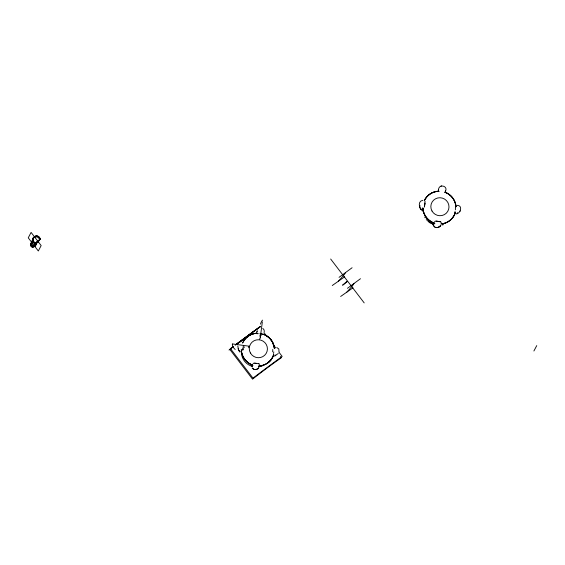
<?xml version="1.0" encoding="UTF-8"?>
<svg xmlns="http://www.w3.org/2000/svg" width="565" height="565" viewBox="0 0 565 565"><rect width="100%" height="100%" fill="white"/><g stroke="black" fill="none" stroke-linecap="round" stroke-linejoin="round"><path stroke-width="0.85" d="M238.204 348.386L238.416 349.777M424.887 203.04L424.647 205.208M264.265 331.86L264.095 329.96L262.781 328.314M455.383 209.862L455.482 206.592M237.794 345.935L238.578 350.095M433.546 224.121L433.595 225.364M260.253 337.905L262.351 321.873M424.696 205.081L424.379 206.896L425.085 201.26M424.831 204.106L424.894 203.633L424.76 204.346M424.668 205.095L424.393 206.938L424.47 206.451M273.509 353.485L273.813 351.875M279.039 351.854L278.799 348.944L276.822 347.539M419.922 205.378L419.774 206.981M445.411 191.373C448.525 185.701 438.546 183.547 438.504 189.868M256.785 332.404L257.322 330.659M438.348 190.398L438.617 189.466M256.934 331.874L257.054 331.478M454.613 213.033L455.079 211.472M445.474 191.224L445.665 190.702M35.531 245.38L35.998 244.779A1.886 1.85 27.8 0 0 36.082 244.179M273.58 355.095C271.518 361.268 265.451 365.809 258.932 366.014M455.15 213.083C453.243 218.733 448.017 223.048 442.113 223.86M272.952 356.649L273.552 355.145M454.514 214.636L455.122 213.139M456.245 213.98C460.433 213.69 463.243 205.349 457.085 205.335M440.785 225.258C440.481 227.568 435.933 227.808 435.883 227.497M457.579 212.687L457.142 213.344M242.795 342.637C245.252 337.199 250.888 333.399 256.856 333.195M424.364 200.624C426.822 195.186 432.451 191.387 438.419 191.182C433.023 191.57 427.811 194.501 425.092 199.24M533.897 351.006L536.75 345.596M35.885 245.055L35.567 245.535M434.549 221.861L435.354 221.12L437.268 221.254M35.976 244.857L36.231 244.327A1.886 1.85 27.8 0 0 36.322 243.727M439.506 226.219L437.741 227.554M243.529 341.253C246.241 336.549 251.432 333.527 256.828 333.251M272.259 357.956C269.547 362.659 264.356 365.675 258.961 365.958M453.829 215.95C451.379 220.159 446.957 223.062 442.155 223.782M253.092 363.669L253.883 363.104L256.164 363.323M459.839 211.487L460.249 210.879M275.819 355.039L274.76 355.957M257.788 368.917L258.876 367.829L256.722 369.475L254.723 369.581M440.008 226.339L440.446 225.823L439.358 226.911M32.028 241.227L32.466 240.796M278.277 353.492L274.682 355.992M338.428 281.193L343.506 275.522A105.33 8.221 -37.5 0 0 345.575 272.535M346.797 292.154L351.882 286.497A105.33 8.277 -37.3 0 0 353.958 283.51M257.576 368.719L255.768 369.63M35.383 245.74L35.291 245.832A5.572 5.481 27.8 0 1 33.759 246.884L33.053 247.067A1.9 1.872 27.8 0 1 32.141 246.947L31.718 246.721A2.408 2.373 27.8 0 1 30.63 244.73A2.691 2.641 27.8 0 1 31.315 242.957L31.619 242.675A4.478 4.4 27.8 0 1 31.944 242.427M38.088 242.124L38.462 241.658A0.932 0.918 27.8 0 0 38.561 241.283L38.54 241.008M31.852 242.223L31.555 242.512A2.691 2.641 27.8 0 0 30.884 244.278A2.408 2.373 27.8 0 0 31.958 246.269L32.382 246.495A1.9 1.872 27.8 0 0 33.293 246.615L33.999 246.432A5.572 5.481 27.8 0 0 35.517 245.372M33.081 239.369L32.488 240.337A3.814 3.75 27.8 0 0 33.01 242.145L33.194 242.456A6.095 5.989 27.8 0 0 33.759 243.155C35.56 244.553 40.221 241.107 39.359 238.995A6.201 6.095 27.8 0 0 38.95 238.402L38.59 237.999A3.814 3.75 27.8 0 0 36.965 237.003L36.386 236.89A2.691 2.641 27.8 0 0 35.284 236.996L34.296 237.491A7.373 7.246 27.8 0 0 33.695 237.943L32.94 238.741A2.691 2.641 27.8 0 0 32.53 239.758L32.509 239.948A3.058 3.009 27.8 0 0 32.565 243.409M36.464 244.052L36.188 244.271A22.36 21.979 27.8 0 1 35.178 245.012L33.766 245.662A1.335 1.314 27.8 0 1 33.342 245.627L32.516 245.189M229.03 350.067L232.448 347.39M235.838 344.763L254.306 331.041M230.012 349.156L231.925 347.687A96.509 7.557 -37.4 0 1 233.204 346.712M37.128 242.908L34.373 244.694A0.932 0.918 27.8 0 1 33.985 244.687L33.081 244.108A4.202 4.132 27.8 0 1 32.523 243.437M38.3 240.824L40.115 239.278L39.84 238.091A6.201 6.095 27.8 0 0 39.423 237.505L39.063 237.095A3.814 3.75 27.8 0 0 37.438 236.106L36.866 235.986A2.691 2.641 27.8 0 0 35.757 236.099L34.769 236.594A7.373 7.246 27.8 0 0 34.168 237.039L33.42 237.837A2.691 2.641 27.8 0 0 33.01 238.854L32.968 239.433A3.814 3.75 27.8 0 0 33.483 241.241L33.674 241.552A6.095 5.989 27.8 0 0 34.239 242.251L35.447 242.809L37.565 241.368M31.824 242.491L30.941 243.148L30.524 244.433L30.63 245.648L31.485 246.771L32.749 247.322L35.468 245.768M230.993 348.238L233.07 346.691M235.146 345.151L259.377 327.149M343.866 284.322L347.284 281.561A9.852 0.77 -37.4 0 0 347.447 281.321L346.43 281.871A10.438 0.819 -37.4 0 0 346.204 282.041L342.56 285.205L343.513 284.583M339.049 277.337L352.094 267.739M347.433 288.312L360.477 278.714M260.034 326.845L258.198 328.166A96.509 7.557 -37.4 0 0 245.189 337.693A96.509 7.557 -37.4 0 0 235.739 344.784M254.949 330.582L260.691 326.542M332.262 285.516L344.586 276.871M340.639 296.477L352.963 287.832M441.533 185.892L441.039 186.04M441.95 224.997L443.603 224.644M422.846 200.342C418.015 200.709 418.644 207.581 421.568 210.025L420.847 209.163M437.338 227.624L436.314 227.575M256.736 333.696L258.389 333.682M252.181 368.02L253.459 369.206L255.359 369.644M436.837 221.19L436.314 221.12M255.274 363.196L254.751 363.133M232.639 343.951L249.116 346.183M437.727 221.318L440.855 221.883L441.307 223.09M437.204 221.24L438.165 221.381M256.115 363.316L258.89 363.761L259.674 364.39M439.563 221.586L440.46 221.748M261.659 333.731L260.041 333.449A16.625 16.343 27.8 0 1 274.364 348.57M258.89 363.761L258.438 363.669M260.119 333.301L261.701 333.654M252.336 368.133L254.299 369.503M435.114 227.243C435.544 227.639 432.493 225.407 433.136 224.001M433.955 224.623L429.661 222.695L426.236 219.495M261.673 334.162L263.255 334.649M435.495 227.391L434.676 226.996M433.362 224.178L428.913 221.763M444.825 192.121C451.018 194.19 455.658 200.215 456.004 206.755M434.097 223.069C427.896 221 423.256 214.968 422.917 208.436M444.796 192.178C450.962 194.332 455.581 200.257 455.976 206.811M434.125 223.013C427.952 220.851 423.34 214.926 422.945 208.379M421.278 209.248L421.645 209.417M239.715 351.253L240.083 351.43M420.939 209.022L420.367 208.443M239.376 351.027L238.508 349.961L240.005 352.03L239.285 351.169M247.795 336.994L247.209 336.782A9.852 1.639 53.4 0 0 247.159 337.037L247.18 337.249M274.223 347.228C273.269 341.288 268.869 336.182 263.226 334.183C268.954 335.963 273.305 341.267 274.265 347.15M330.666 259.01L364.199 302.911M263.982 332.594L267.196 336.797M273.079 344.502L275.755 348.005M278.962 352.207L282.175 356.409A180.871 14.167 -37.4 0 0 252.979 378.105L230.506 348.697A180.934 14.174 -37.4 0 1 232.349 347.298M280.388 356.557L281.321 357.779A49.812 3.898 -37.4 0 0 252.541 379.164L230.075 349.756A49.812 3.898 -37.4 0 1 231.247 348.831M31.958 242.668L28.25 237.816L31.103 232.406L41.16 245.577L38.314 250.987L34.077 245.443M434.139 226.466L433.722 225.753M238.946 350.681L238.515 349.975M420.212 208.203L419.844 207.383M424.718 217.017L425.155 217.857M433.249 224.884L433.461 225.484M422.225 210.321L422.352 211.162M241.382 350.385C241.834 356.868 246.319 363.013 252.534 365.075C246.46 362.765 241.615 357.08 241.354 350.441M244.115 347.673A13.913 13.673 27.8 0 1 244.271 346.783M259.688 336.097A13.913 13.673 27.8 0 1 260.585 336.26M273.693 354.686A16.632 16.35 27.8 0 1 267.916 362.85M271.009 339.897A16.632 16.35 27.8 0 1 274.336 348.33M273.792 354.361A16.625 16.343 27.8 0 1 258.911 366.064M253.021 365.294A16.625 16.343 27.8 0 1 241.29 349.417M242.562 343.16A16.625 16.343 27.8 0 1 257.343 333.272M242.957 349.926A14.965 14.704 27.8 0 1 243.466 345.632M259.822 335.073A14.965 14.704 27.8 0 1 261.263 335.356M272.754 349.424A14.965 14.704 27.8 0 1 272.634 351.833M259.554 339.205A109.49 6.815 -81.7 0 1 260.26 337.814M260.409 324.155A121.277 7.959 -82 0 1 262.584 320.122M248.614 347.736A109.49 18.942 7.6 0 1 249.193 346.197M235.21 349.516A121.277 20.75 8.1 0 1 232.42 343.923M239.779 342.242A49.812 3.898 -37.4 0 1 244.137 338.965M246.615 337.128A49.812 3.898 -37.4 0 1 250.274 334.452M236.029 344.53A180.934 14.174 -37.4 0 1 259.773 326.944M32.544 245.161A2.853 2.804 27.8 0 1 31.986 241.191M262.909 365.583A14.951 14.535 7.9 0 1 258.304 366.883M252.555 366.473A14.951 14.535 7.9 0 1 241.481 353.203M252.491 365.823A13.779 12.684 -13.2 0 1 251.234 365.506M242.781 350.095A13.779 12.684 -13.2 0 1 243.261 348.845M252.513 366.184A14.379 13.68 -5.1 0 1 251.192 365.802M242.152 349.912A14.379 13.68 -5.1 0 1 242.406 349.015M455.362 212.348A16.625 16.343 27.8 0 1 440.771 224.03M434.916 223.387A16.625 16.343 27.8 0 1 422.86 207.602M424.287 200.794A16.625 16.343 27.8 0 1 439.252 191.267M445.05 192.319A16.625 16.343 27.8 0 1 455.927 206.564M33.236 237.703L32.756 239.179L33.13 240.916L35.051 243.24L40.574 239.136L38.837 236.679L37.248 235.845L35.673 235.888L33.236 237.703M431.978 210.978A9.111 8.955 27.8 0 0 447.699 211.465A9.111 8.955 27.8 0 0 440.071 197.743A9.111 8.955 27.8 0 0 431.978 210.978M250.408 352.984A9.111 8.955 27.8 0 0 266.129 353.478A9.111 8.955 27.8 0 0 258.509 339.756A9.111 8.955 27.8 0 0 250.408 352.984"/></g></svg>
